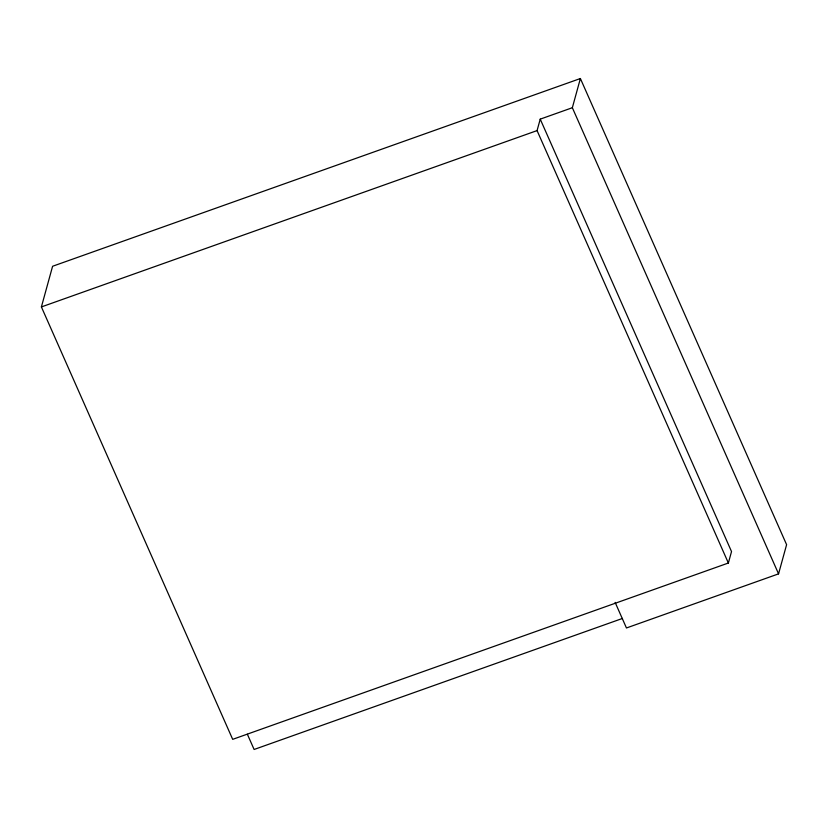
<?xml version="1.0" encoding="UTF-8"?>
<svg xmlns="http://www.w3.org/2000/svg" width="828" height="828" viewBox="0 0 828 828"><rect width="100%" height="100%" fill="white"/><g stroke="black" fill="none" stroke-linecap="round" stroke-linejoin="round"><path stroke-width="1.24" d="M580.387 78.525L572.345 107.723L540.229 119.139L731.528 551.562L728.371 563.019L232.689 739.342L41.4 306.929L52.599 266.264L580.387 78.525L786.6 544.669L778.558 573.866L626.454 627.976L615.132 602.391M728.371 563.019L537.072 130.596L540.229 119.139M41.4 306.929L537.072 130.596M622.501 618.433L254.113 749.475L247.375 734.25M572.345 107.723L778.558 573.866"/></g></svg>
